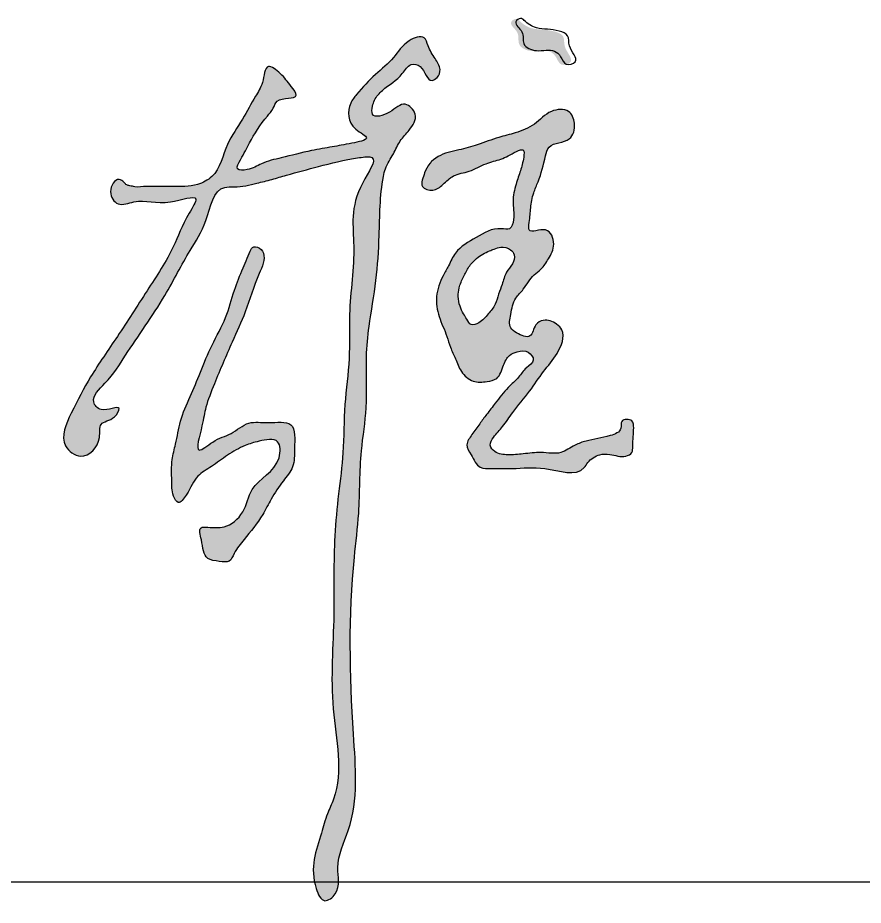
# Model space of a CAD drawing. Extents: x 28773 to 175644, y 7355 to 486294.
# Drawn here: x 173175 to 173884, y 331600 to 332344 of the extents above; entities that cross this region are included whole.
import ezdxf

# ---------------------------------------------------------------- set-up
doc = ezdxf.new("R2010")
doc.units = 0
doc.header["$LTSCALE"] = 1000
doc.header["$MEASUREMENT"] = 0
doc.layers.add('文字和字符', color=7, linetype='Continuous')

msp = doc.modelspace()

# ---------------------------------------------------------------- hatches: boundary and pattern name
h = msp.add_hatch(color=6)
edge = h.paths.add_edge_path()
edge.add_spline(control_points=[(173595.48, 332341.71), (173598.17, 332338.78), (173604.63, 332334.74), (173615.3, 332334.42), (173623.89, 332333.35), (173633.83, 332329.61), (173631.34, 332318.21), (173643.64, 332307.32), (173629.14, 332302.97), (173626.69, 332311.46), (173618.9, 332318.78), (173607.15, 332314.19), (173592.56, 332320.39), (173596.33, 332332.58), (173585.25, 332338.98), (173592, 332344.27), (173594.69, 332342.57), (173595.48, 332341.71)], knot_values=[0, 0, 0, 0, 9.941955, 17.81997, 26.06635, 32.772253, 40.050923, 51.788007, 58.187099, 64.698727, 70.459521, 83.166695, 93.225525, 101.466789, 109.786091, 113.761149, 116.674069, 116.674069, 116.674069, 116.674069], degree=3, periodic=0)
at = {"layer": '文字和字符'}
h = msp.add_hatch(color=6, dxfattribs=at)
edge = h.paths.add_edge_path()
edge.add_spline(control_points=[(173282.54, 332202.73), (173282.78, 332202.73), (173307.28, 332202.85), (173322.64, 332202.38), (173343.99, 332212.82), (173348.03, 332237.78), (173363.33, 332257.96), (173372.35, 332276.43), (173380.99, 332288.72), (173382.06, 332308.32), (173397.01, 332296.16), (173401.91, 332289.28), (173413.21, 332274.87), (173392.17, 332278.52), (173389.12, 332267.58), (173379.79, 332257.22), (173369.96, 332241.88), (173363.79, 332228.8), (173356.23, 332216.04), (173370.14, 332216.47), (173379.55, 332223.15), (173398.88, 332227.48), (173417.92, 332232.46), (173438.87, 332236.06), (173451.49, 332238.37), (173473.34, 332242.65), (173451.42, 332252.2), (173450.66, 332269.44), (173461.67, 332283.83), (173473.67, 332296.4), (173490.57, 332309.92), (173498.65, 332324.36), (173515.83, 332330.93), (173519.09, 332318.6), (173523.92, 332310.82), (173530.08, 332301.95), (173527.44, 332294.41), (173518.31, 332288.52), (173515.85, 332303.94), (173502.86, 332306.53), (173495.43, 332293.07), (173482.89, 332286.72), (173474.15, 332276.77), (173471.94, 332269.89), (173470.66, 332259.12), (173488.48, 332264.13), (173498.1, 332275.92), (173511.69, 332262.66), (173503.6, 332250.1), (173494.81, 332241.36), (173489.8, 332229.35), (173483.23, 332220.21), (173478.3, 332196.99), (173478.25, 332165.53), (173475.89, 332123.42), (173469.42, 332089.96), (173466.01, 332054.32), (173468.72, 332019.32), (173460.93, 331975.88), (173462.05, 331933.78), (173451.78, 331854.99), (173453.5, 331766.91), (173461.43, 331677.38), (173439.65, 331635.61), (173446.53, 331612.61), (173430.69, 331600), (173417.8, 331628.07), (173426.83, 331650.75), (173433.53, 331675.66), (173449.16, 331707.71), (173434.67, 331766.72), (173441.12, 331839.23), (173438.93, 331899.73), (173443.52, 331944.81), (173448.4, 331981.35), (173447.99, 332019.35), (173453.75, 332057.89), (173451.54, 332102.02), (173459.75, 332153.38), (173451.4, 332191.18), (173479.27, 332229.23), (173450.39, 332225.82), (173430.01, 332220.16), (173404.74, 332213.72), (173387.77, 332208.61), (173373.16, 332204.98), (173360.33, 332201.83), (173339.21, 332203.48), (173334.54, 332172.51), (173316.41, 332145.72), (173296.47, 332105.83), (173269.6, 332069.31), (173252.58, 332040.87), (173234.31, 332025.15), (173245.29, 332011.78), (173263.53, 332021.63), (173255.22, 332006.19), (173242.13, 332005.84), (173245.41, 331987.66), (173229.93, 331971.06), (173207.95, 331987.87), (173221.04, 332016.11), (173235.96, 332044.74), (173259.67, 332078.47), (173282.22, 332114.16), (173305.55, 332149.37), (173313.15, 332172.9), (173330.02, 332198.37), (173295.37, 332184.94), (173278.95, 332193.75), (173258.47, 332184.94), (173249.58, 332198.01), (173257.17, 332211.23), (173263.72, 332206.81), (173265.71, 332203.73), (173269.37, 332203.4), (173273.88, 332201.69), (173282.43, 332202.73), (173282.54, 332202.73)], knot_values=[0, 0, 0, 0, 30.010681, 59.710914, 78.593199, 120.407305, 154.524141, 185.004149, 203.061643, 222.774317, 238.80713, 258.455944, 270.333782, 293.330836, 302.766156, 314.154011, 351.592667, 373.783884, 384.727657, 395.744414, 413.857163, 437.957453, 474.261753, 498.637383, 521.996218, 540.039757, 556.440551, 586.981856, 599.46137, 631.292047, 659.861277, 686.798362, 704.454635, 714.77327, 731.806988, 745.746399, 755.60273, 762.331918, 783.607358, 794.2488, 808.935268, 839.224822, 854.000646, 861.29652, 870.524529, 890.282084, 910.927322, 927.245681, 946.958313, 963.356978, 980.390735, 1000.003082, 1009.515457, 1078.314372, 1130.678307, 1184.843128, 1219.935368, 1279.461792, 1329.992924, 1402.614913, 1454.086505, 1659.988392, 1772.185683, 1817.246483, 1847.677046, 1862.240127, 1879.608782, 1944.488332, 1967.79145, 1986.349178, 2091.415626, 2201.453187, 2292.790848, 2342.000053, 2390.03078, 2446.006624, 2499.916829, 2551.206876, 2630.928051, 2705.368541, 2736.511304, 2751.139397, 2799.882761, 2838.437816, 2856.100871, 2874.060326, 2900.839764, 2911.90203, 2956.44123, 2995.684828, 3055.617738, 3138.927419, 3179.415616, 3204.798199, 3217.112426, 3237.828089, 3249.032304, 3266.585733, 3281.97368, 3312.759311, 3333.895438, 3372.534497, 3420.293911, 3476.863372, 3540.284988, 3599.822241, 3643.146119, 3661.15915, 3690.737213, 3733.200125, 3751.837118, 3768.448916, 3785.656639, 3792.541545, 3796.752385, 3800.355287, 3806.580356, 3819.839144, 3819.839144, 3819.839144, 3819.839144], degree=3, periodic=0)
h = msp.add_hatch(color=6, dxfattribs=at)
edge = h.paths.add_edge_path()
edge.add_spline(control_points=[(173515.89, 332214.13), (173515.95, 332214.31), (173527.27, 332232.54), (173543.73, 332232.35), (173561.09, 332237.92), (173576.38, 332243.88), (173592.94, 332247.59), (173608.83, 332253.94), (173619.49, 332266.96), (173637.32, 332268.7), (173643.07, 332255.01), (173638.86, 332238.44), (173620.34, 332240.41), (173615.83, 332223.21), (173613.07, 332210.44), (173606.5, 332196.73), (173604.53, 332184.71), (173604.09, 332175.39), (173601.86, 332161.8), (173619.79, 332171.12), (173626.17, 332153.75), (173620.26, 332142.68), (173614.53, 332133.71), (173605.1, 332127.46), (173600.32, 332117.55), (173590.42, 332108.41), (173588.33, 332096.91), (173585.87, 332084.76), (173593.97, 332078.9), (173606.06, 332073.88), (173607.26, 332087.02), (173616.66, 332092.05), (173625.63, 332089), (173634.75, 332079.18), (173627.58, 332061.71), (173615.09, 332047.7), (173603.68, 332030.01), (173591.04, 332015.81), (173582.01, 332001.76), (173574.54, 331994.19), (173569.3, 331985.87), (173575.67, 331978.44), (173586.23, 331977.36), (173599.2, 331978.44), (173613.85, 331980.64), (173629.62, 331977.24), (173640.62, 331985.86), (173654.76, 331990.74), (173667.21, 331992), (173681.9, 331997.39), (173679.21, 332007.83), (173690.93, 332008.11), (173691.23, 331999.69), (173690.67, 331992.76), (173690.26, 331985.97), (173690.42, 331978.93), (173681.82, 331974.73), (173672.94, 331978.67), (173661.36, 331978.36), (173653.64, 331973.42), (173645.05, 331958.28), (173616.99, 331969.03), (173592.66, 331965.73), (173574.99, 331966.45), (173560.32, 331965.85), (173555.78, 331976.77), (173549.27, 331986.28), (173556.18, 331995.38), (173561.6, 332003.38), (173568.33, 332012.2), (173576.11, 332022.39), (173584.35, 332033.45), (173594.74, 332042.06), (173599.93, 332050.61), (173609.54, 332056.3), (173602.7, 332065.72), (173594.08, 332064.63), (173585.77, 332061.32), (173581.3, 332052.25), (173578.61, 332041.15), (173567.08, 332038.74), (173555.9, 332038.09), (173545.8, 332046.86), (173542.16, 332058.04), (173537.27, 332067.51), (173534.02, 332079.78), (173527.34, 332093.05), (173524.44, 332111.09), (173529.62, 332125.62), (173536.58, 332136.84), (173542.09, 332150.71), (173559.5, 332159.86), (173574.09, 332169.32), (173588.43, 332165.63), (173591.66, 332178.18), (173588.84, 332189.92), (173592.03, 332203.91), (173596.39, 332216.29), (173598.65, 332224.36), (173599.93, 332235.23), (173588.9, 332230.41), (173580.99, 332225.3), (173566.11, 332222.43), (173554.39, 332214.47), (173540.01, 332213.43), (173531.73, 332204.51), (173523.74, 332198.53), (173510.02, 332200.55), (173515.85, 332214), (173515.89, 332214.13)], knot_values=[0, 0, 0, 0, 24.512001, 49.882294, 72.277412, 98.738469, 118.409447, 143.109669, 167.776883, 187.618262, 203.042037, 222.126752, 247.275306, 258.48372, 289.86628, 303.795246, 321.379231, 338.707377, 347.328395, 366.307106, 385.237264, 403.506228, 418.562709, 428.786369, 449.648574, 463.118664, 483.023077, 498.54091, 507.708607, 523.614939, 538.272825, 548.331434, 564.446663, 573.613544, 601.356343, 627.727416, 655.753502, 687.468657, 707.386499, 724.030195, 733.822997, 742.988374, 758.369859, 776.521682, 797.368312, 820.285411, 838.875384, 852.53501, 881.495768, 896.424896, 904.484831, 916.221913, 924.49056, 934.624145, 946.353648, 953.359124, 961.492881, 980.267656, 992.004738, 1008.557493, 1015.80342, 1061.650078, 1099.490071, 1123.473109, 1136.892554, 1154.792681, 1167.453766, 1180.555905, 1196.223819, 1209.542153, 1226.270416, 1249.735518, 1266.970627, 1281.05191, 1293.130439, 1303.91699, 1316.71909, 1326.731209, 1339.888064, 1357.279911, 1369.076666, 1385.0742, 1402.881823, 1419.32573, 1433.82478, 1447.087554, 1471.921893, 1495.500471, 1520.791964, 1533.894554, 1550.83807, 1581.024251, 1611.984954, 1621.45011, 1633.096343, 1654.387173, 1674.742462, 1691.115782, 1707.380906, 1715.678547, 1723.570803, 1743.940975, 1761.902668, 1783.344225, 1802.439161, 1818.418402, 1831.919163, 1844.453477, 1860.498716, 1860.498716, 1860.498716, 1860.498716], degree=3, periodic=0)
edge = h.paths.add_edge_path(flags=16)
edge.add_spline(control_points=[(173570.28, 332148.78), (173570.15, 332148.73), (173558.48, 332143.01), (173552.99, 332135.67), (173548.32, 332126.8), (173544.55, 332118.75), (173543.66, 332110.11), (173545.01, 332102.6), (173548.18, 332096.34), (173551.21, 332091.42), (173554.48, 332085.28), (173563.39, 332088.83), (173568.78, 332095.65), (173575.72, 332103.28), (173577.61, 332112.51), (173581.26, 332121.2), (173583.44, 332130.63), (173589.77, 332137.15), (173592.15, 332144.88), (173587.57, 332151.2), (173580.07, 332152.29), (173575.38, 332150.9), (173570.32, 332148.8), (173570.28, 332148.78)], knot_values=[0, 0, 0, 0, 17.49913, 30.768414, 43.809406, 57.820521, 67.761158, 79.395962, 89.172864, 96.402516, 104.532234, 113.624822, 128.719094, 142.570854, 155.091253, 167.081152, 182.063386, 194.044375, 204.792336, 212.007375, 223.839632, 231.821798, 237.531752, 237.531752, 237.531752, 237.531752], degree=3, periodic=0)
h = msp.add_hatch(color=6, dxfattribs=at)
edge = h.paths.add_edge_path()
edge.add_spline(control_points=[(173370.6, 332150.69), (173370.53, 332150.51), (173362.17, 332130.92), (173355.79, 332115.64), (173349.83, 332091.55), (173337.18, 332070.38), (173328.25, 332047.71), (173319.42, 332026.5), (173310.39, 332007), (173307.94, 331988.63), (173303.18, 331972.49), (173304.03, 331957.32), (173303.67, 331945.94), (173309.44, 331934.75), (173319.39, 331947.9), (173323.01, 331959.69), (173338.31, 331968.25), (173350.41, 331977.62), (173364.01, 331985.57), (173377.27, 331989.43), (173395.38, 331992.93), (173395.09, 331964.67), (173369.58, 331955.29), (173365.91, 331928.88), (173349.76, 331915.56), (173337.46, 331916.89), (173325.5, 331917.53), (173330.12, 331903.38), (173330.31, 331889.93), (173343.04, 331888.58), (173352.69, 331886.89), (173357.09, 331897.62), (173366.61, 331909.65), (173378.93, 331923.95), (173387.44, 331941.89), (173396.14, 331954.75), (173407.08, 331967.71), (173406.38, 331983.79), (173408.44, 332007.82), (173384.93, 332003.5), (173367.84, 332006.86), (173353.72, 331994.09), (173340.08, 331991.27), (173321.46, 331974.71), (173329.95, 332002.81), (173332.08, 332018.62), (173341.83, 332043.05), (173352.83, 332068.95), (173367.04, 332099.48), (173374.01, 332124.29), (173383.51, 332143.17), (173377.51, 332153.53), (173370.62, 332150.74), (173370.6, 332150.69)], knot_values=[0, 0, 0, 0, 24.542793, 52.435959, 85.650583, 121.512598, 155.916917, 186.540407, 217.474406, 244.606868, 263.102829, 287.388558, 305.597528, 314.527085, 327.332873, 353.193682, 372.630675, 395.352625, 418.617204, 435.772151, 457.249665, 475.959444, 524.49024, 552.742939, 580.507685, 599.437854, 607.362997, 621.159879, 644.090151, 657.95728, 669.398503, 679.892715, 700.008206, 736.031643, 756.664286, 782.242284, 801.590045, 823.390719, 851.090423, 877.54929, 900.135028, 924.011869, 947.574779, 965.855715, 994.232281, 1016.328926, 1045.309406, 1098.032674, 1136.336698, 1183.774373, 1208.195694, 1217.866995, 1225.149506, 1225.149506, 1225.149506, 1225.149506], degree=3, periodic=0)

# ---------------------------------------------------------------- linework, layer by layer
msp.add_line((166644.07, 331619.66), (174644.07, 331619.66))
at = {"layer": '文字和字符', "color": 6}
for points, start_tangent, end_tangent in [([(173599.38, 332342.09), (173609.54, 332335.84), (173618.92, 332334.66), (173628.69, 332333.1), (173635.73, 332329.2), (173637.29, 332320.6), (173641.98, 332307.32), (173634.55, 332305.37), (173629.86, 332311.62), (173624.78, 332316.31), (173609.54, 332316.7), (173598.98, 332322.56), (173597.42, 332332.32), (173592.34, 332340.91), (173596.25, 332343.65), (173599.38, 332342.09)], (0.676765, -0.736199), (0.676765, -0.736199)), ([(173282.54, 332202.73), (173304.17, 332202.73), (173325.5, 332204.52), (173337.44, 332211.04), (173350.69, 332238.11), (173363.23, 332259.26), (173374.04, 332278.38), (173379.86, 332290.01), (173384.85, 332303.31), (173394.83, 332297.5), (173403.98, 332286.69), (173408.14, 332279.21), (173392.34, 332274.22), (173388.87, 332268.37), (173384.02, 332261.75), (173369.05, 332239.31), (173361.56, 332225.17), (173359.07, 332217.69), (173366.96, 332216.87), (173379.03, 332221.85), (173395.67, 332226.84), (173421.14, 332232.81), (173438.41, 332236.01), (173454.96, 332239.07), (173467.2, 332243.46), (173458.05, 332250.94), (173453.89, 332272.56), (173458.88, 332280.04), (173474.69, 332296.66), (173489.66, 332310.8), (173502.97, 332324.93), (173515.45, 332327.42), (173518.78, 332320.77), (173524.6, 332309.96), (173528.76, 332300.82), (173526.26, 332294.17), (173522.1, 332291.68), (173512.12, 332303.31), (173504.63, 332304.98), (173497.15, 332297.5), (173480.51, 332283.36), (173473.86, 332275.05), (173472.19, 332270.06), (173472.19, 332263.41), (173486.33, 332265.08), (173499.64, 332271.73), (173507.96, 332263.41), (173502.97, 332250.11), (173495.48, 332240.97), (173489.66, 332230.16), (173483.01, 332217.69), (173481.34, 332211.04), (173477.73, 332161.6), (173475.08, 332123.95), (173469.3, 332085.35), (173467.11, 332060.15), (173466.92, 332017.26), (173462.89, 331981.07), (173460.59, 331928.78), (173456.95, 331891.87), (173456.23, 331743.49), (173451.86, 331662.75), (173443.12, 331631.47), (173440.94, 331609.65), (173432.21, 331603.83), (173424.93, 331614.02), (173429.3, 331660.57), (173434.39, 331676.57), (173439.49, 331688.93), (173439.24, 331764.65), (173439.72, 331843.95), (173440.53, 331909.76), (173443.74, 331945.08), (173447.38, 331979.5), (173449.08, 332019.8), (173452.53, 332058.5), (173452.92, 332095.46), (173456.45, 332152.8), (173463.98, 332205.92), (173471.71, 332226.99), (173461.17, 332226.99), (173426.86, 332219.44), (173400.03, 332212.24), (173387.79, 332208.72), (173375.26, 332205.5), (173356.21, 332202.39), (173348.25, 332202.04), (173332.46, 332174.1), (173319.28, 332149.08), (173298.1, 332111.44), (173265.14, 332061.25), (173247.88, 332037.73), (173238.46, 332022.05), (173244.74, 332015.78), (173259.65, 332016.56), (173255.73, 332009.5), (173244.74, 332003.23), (173243.17, 331992.25), (173227.48, 331976.57), (173214.92, 331985.19), (173219.63, 332012.64), (173235.85, 332043), (173258.28, 332077.04), (173283.19, 332115.36), (173305.16, 332152.21), (173318.5, 332180.44), (173323.99, 332192.2), (173302.8, 332189.85), (173272.2, 332189.85), (173258.86, 332188.28), (173252.59, 332198.48), (173259.65, 332208.67), (173263.93, 332206.16), (173266.08, 332204.02), (173268.6, 332203.39), (173272.99, 332202.47), (173282.54, 332202.73)], (1, 0), (1, 0)), ([(173515.89, 332214.13), (173527.08, 332227.79), (173544.49, 332233.39), (173560.03, 332237.73), (173578.06, 332243.95), (173591.74, 332247.67), (173607.9, 332255.13), (173622.2, 332265.69), (173636.5, 332265.69), (173641.47, 332255.75), (173637.12, 332242.7), (173620.33, 332235.87), (173617.22, 332228.42), (173611.01, 332206.67), (173607.28, 332197.35), (173604.79, 332184.93), (173603.55, 332172.5), (173603.55, 332166.29), (173617.22, 332166.29), (173624.06, 332154.48), (173619.71, 332142.06), (173613.24, 332133.35), (173607.6, 332128.61), (173598.57, 332116.59), (173592.36, 332109.13), (173588.01, 332095.46), (173588.01, 332084.28), (173592.98, 332079.93), (173604.17, 332077.45), (173609.14, 332086.77), (173615.36, 332090.49), (173626.55, 332087.39), (173630.9, 332082.42), (173626.87, 332062.83), (173615.59, 332047.54), (173603.82, 332031.13), (173589.68, 332013.17), (173581.26, 332001.55), (173573.58, 331992.34), (173570.89, 331985.81), (173574.73, 331980.44), (173585.49, 331977.75), (173598.54, 331978.52), (173613.52, 331979.67), (173630.04, 331979.67), (173641.95, 331985.81), (173651.16, 331989.26), (173671.52, 331993.87), (173680.35, 332000.01), (173681.12, 332005.77), (173689.57, 332006.15), (173691.11, 332000.4), (173690.72, 331993.1), (173690.34, 331984.66), (173689.57, 331979.67), (173684.58, 331976.6), (173671.13, 331978.13), (173662.69, 331977.75), (173652.7, 331971.23), (173649.63, 331967), (173616.6, 331966.24), (173589.33, 331966.24), (173572.04, 331966.24), (173562.44, 331967.39), (173554.76, 331977.75), (173551.3, 331986.19), (173555.53, 331994.64), (173562.06, 332003.85), (173567.82, 332011.53), (173575.12, 332021.12), (173585.87, 332034.17), (173594.67, 332042.93), (173601.23, 332050.68), (173606.99, 332057.2), (173602.77, 332063.73), (173593.55, 332064.11), (173587.02, 332061.04), (173582.03, 332052.98), (173576.27, 332041.85), (173568.2, 332039.16), (173556.68, 332039.55), (173546.69, 332047.61), (173541.7, 332058.35), (173537.5, 332067.92), (173534.52, 332077), (173528.08, 332093.7), (173525.9, 332110.55), (173531.34, 332127.95), (173535.9, 332136.22), (173541.68, 332146.97), (173559.09, 332160.02), (173580.16, 332167.34), (173586.98, 332167.34), (173590.39, 332175.01), (173589.97, 332190.35), (173592.56, 332204.79), (173596.17, 332216.02), (173598.92, 332227.42), (173598.49, 332233.38), (173592.95, 332232.1), (173579.73, 332225.71), (173567.37, 332221.88), (173553.3, 332215.49), (173540.09, 332211.65), (173531.13, 332204.41), (173522.61, 332199.72), (173514.08, 332202.71), (173515.89, 332214.13)], (0.284283, 0.95874), (0.284283, 0.95874)), ([(173370.6, 332150.69), (173363.68, 332134.41), (173356.35, 332115.7), (173349.02, 332092.91), (173337.62, 332069.72), (173327.85, 332046.93), (173319.3, 332026.58), (173311.16, 332005.83), (173307.08, 331986.71), (173304.23, 331973.69), (173303.83, 331956.19), (173305.46, 331943.17), (173309.12, 331937.88), (173316.04, 331943.98), (173325.81, 331959.85), (173337.21, 331967.99), (173350.65, 331977.35), (173365.31, 331985.49), (173377.12, 331989.15), (173392.59, 331988.74), (173393.81, 331975.31), (173371.28, 331948.56), (173363.33, 331929.82), (173347.7, 331917.33), (173334.06, 331917.04), (173328.38, 331916.48), (173328.66, 331906.54), (173334.06, 331890.92), (173343.72, 331888.36), (173351.96, 331888.65), (173356.22, 331894.9), (173364.46, 331906.82), (173380.09, 331927.55), (173387.19, 331940.61), (173397.42, 331955.95), (173405.1, 331967.59), (173406.8, 331983.21), (173403.75, 332002.93), (173384.77, 332004.74), (173368.5, 332004.29), (173353.59, 331995.71), (173338.22, 331988.48), (173326.92, 331981.71), (173329.18, 332002.03), (173332.53, 332017.6), (173339.58, 332037.26), (173354.49, 332072.21), (173365.43, 332097.55), (173377.13, 332129.67), (173380.65, 332146.91), (173375.72, 332151.84), (173370.6, 332150.69)], (-0.394162, -0.919041), (-0.394162, -0.919041)), ([(173570.28, 332148.78), (173559.4, 332142.4), (173553.02, 332135.28), (173548.52, 332127.03), (173544.77, 332117.66), (173544.02, 332110.53), (173545.52, 332102.28), (173548.52, 332095.91), (173551.15, 332091.41), (173554.9, 332086.91), (173561.28, 332088.41), (173569.16, 332095.91), (173575.08, 332103.94), (173577.91, 332112.51), (173580.79, 332120.66), (173584.54, 332130.78), (173589.42, 332137.9), (173590.94, 332145.5), (173587.95, 332149.75), (173579.66, 332151.78), (173574.1, 332150.32), (173570.28, 332148.78)], (-0.928724, -0.370772), (-0.928724, -0.370772))]:
    msp.add_spline(points, degree=3, dxfattribs=dict(at, start_tangent=start_tangent, end_tangent=end_tangent))

doc.saveas('drawing.dxf')
